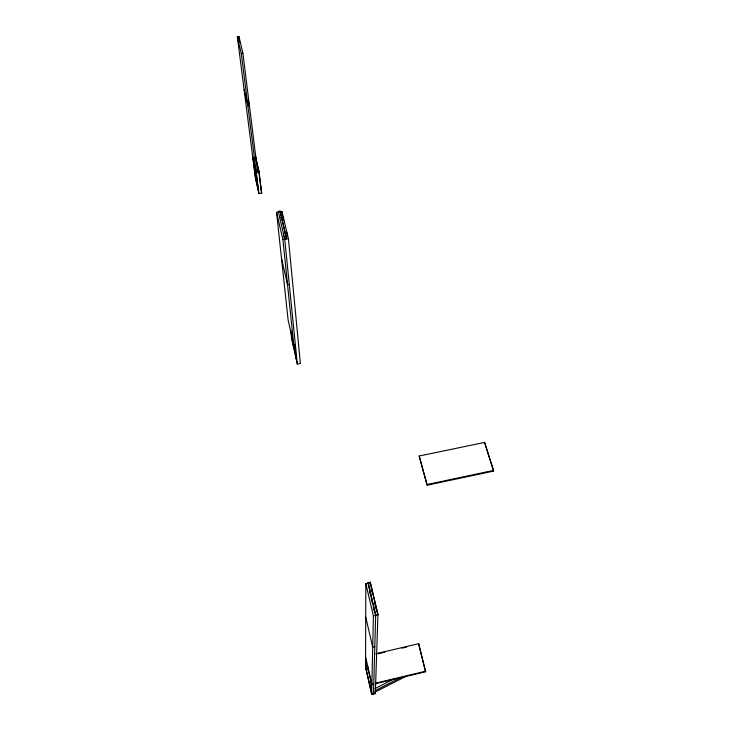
<?xml version="1.0" encoding="UTF-8"?>
<svg xmlns="http://www.w3.org/2000/svg" width="731" height="731" viewBox="0 0 731 731"><rect width="100%" height="100%" fill="white"/><g stroke="black" fill="none" stroke-linecap="round" stroke-linejoin="round"><path stroke-width="1.1" d="M371.659 694.45L373.395 615.867L377.927 614.835L370.288 582.735L365.829 583.731L365.537 667.248L371.659 694.45L375.323 693.573L377.945 614.332L370.288 582.196L368.068 582.698L368.058 583.228L375.661 615.356M366.423 660.449L366.368 669.861L368.177 669.432L368.205 667.074M370.251 584.992L370.288 582.196M371.275 589.323L371.311 587.048M370.827 689.689L371.001 680.707M373.486 694.011L375.679 614.844L368.068 582.698M376.821 611.92L376.867 610.394M419.174 456.025L427.169 485.201L493.48 471.12L493.653 470.389L484.571 442.419L419.174 456.025L427.169 485.201M375.88 653.724L418.653 643.719L425.588 671.762L375.652 683.659M425.588 671.762L418.653 643.719M484.571 442.419L493.48 471.12M374.994 688.584L393.954 678.907M375.423 690.475L400.405 677.765M375.378 691.901L405.696 676.504M373.514 693.015L371.677 693.454L365.537 666.188M375.67 683.129L425.689 671.222M373.76 684.106L371.878 684.554L365.573 656.703M378.055 653.779L384.625 652.244M402.141 648.141L406.527 647.109M374.793 646.679L372.7 647.173L365.71 616.927M375.679 614.844L377.945 614.332M427.251 484.479L493.653 470.389M290.783 330.266L291.742 339.348L297.307 364.075L300.377 363.481L288.398 238.589L281.974 211.579L276.574 212.502L288.124 320.087L293.789 345.224L295.379 344.922M289.284 284.377L287.557 284.688L281.499 258.399M278.374 212.2L278.292 211.414L280.092 211.104L286.488 238.142L284.661 238.461L297.307 364.075M293.789 345.224L282.906 239.549L288.398 238.589M283.4 233.554L287.045 232.924L287.365 236.159M279.671 217.71L283.281 217.089L283.619 220.488M257.01 169.345L257.732 172.534L242.884 53.162L238.946 36.55L237.347 36.788L255.384 177.807L258.938 193.587L261.707 193.121L259.149 172.297L255.512 156.379L255.923 159.687M256.782 170.515L258.673 170.204L261.095 189.95M259.149 172.297L256.316 172.772L252.707 156.836M237.347 36.788L241.267 53.4L242.884 53.162M371.814 590.858L372.6 594.184M374.711 603.048L376.291 609.7M280.43 212.968L286.57 238.909L286.488 238.142M369.584 591.352L370.635 595.792M371.165 598.013L372.207 602.445M373.258 606.885L374.309 611.326M278.292 211.414L284.734 239.229M365.829 583.731L373.395 615.867M276.574 212.502L282.906 239.549M248.138 100.147L249.408 105.593L247.873 105.84L244.09 89.474M256.225 160.381L258.911 172.141M260.528 187.072L261.004 189.192M260.51 187.867L260.994 189.987M261.232 191.047L261.707 193.121M374.893 691.7L375.323 693.573M253.419 160.838L256.078 172.607M368.095 669.029L371.174 682.644M292.464 340.482L295.744 355.028M255.603 177.989L258.235 189.658M253.173 158.892L255.841 179.853M241.267 53.4L258.938 193.587M238.946 36.55L239.658 42.151M255.841 170.67L258.472 191.513M291.815 334.222L292.875 344.402M280.092 211.104L280.174 211.889M281.974 211.579L282.312 214.987M283.509 234.633L283.747 236.945M294.648 344.219L296.137 358.894"/></g></svg>
